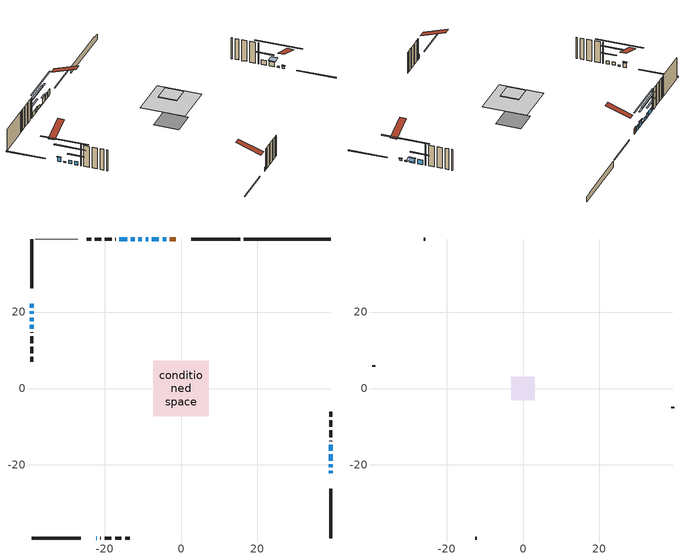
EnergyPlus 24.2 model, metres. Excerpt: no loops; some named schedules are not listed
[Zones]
conditioned space
 floor adiabatic (AdiabaticFloorConstruction): -7.3,-7.3 -7.3,7.3 7.3,7.3 7.3,-7.3 z5.94
 floor foundation (Slab1 construction): -4.09,-4.09 -4.09,4.09 4.09,4.09 4.09,-4.09 z-1.07
 wall outside (RimJoist1 construction): 15.53,39.12 2.67,39.12 / -39.12,-39.12 -26.25,-39.12 / -39.12,39.12 -39.12,26.25 / 39.12,-39.12 39.12,-26.25 z1.06:1.36
 wall outside (AdiabaticWallConstruction 1): -1.37,39.12 -2.89,39.12 z1.06:3.09
 wall outside (AdiabaticWallConstruction): -22.21,-39.12 -22,-39.12 z1.06:2.28; 39.12,-22.21 39.12,-21.5 z1.06:1.72; -3.82,39.12 -4.84,39.12 / -39.12,22.21 -39.12,21.19 / 39.12,-18.88 39.12,-17.25 / -12.16,39.12 -13.17,39.12 / 39.12,-16.33 39.12,-14.7 / -14.1,39.12 -16.13,39.12 z1.06:2.58; -5.76,39.12 -7.59,39.12 z1.06:3.04; 39.12,-20.57 39.12,-19.8 / -8.52,39.12 -9.29,39.12 / -39.12,20.27 -39.12,19.5 z1.06:1.47; -10.21,39.12 -11.23,39.12 / -39.12,18.57 -39.12,17.56 / -39.12,16.63 -39.12,15.61 z1.06:2.18
 wall outside (Wall1 construction): -17.06,39.12 -17.2,39.12 / -21.08,-39.12 -20.94,-39.12 / -39.12,14.69 -39.12,14.55 / 39.12,-13.77 39.12,-13.64 z1.06:8.38
 wall outside (Wall2 construction): -18.13,39.12 -19.95,39.12 / -20.01,-39.12 -18.19,-39.12 / -39.12,13.62 -39.12,11.8 / 39.12,-12.71 39.12,-10.88 z1.06:8.38
 wall outside (Wall3 construction): -20.88,39.12 -22.57,39.12 / -17.26,-39.12 -15.57,-39.12 / -39.12,10.87 -39.12,9.18 / 39.12,-9.96 39.12,-8.27 z1.06:8.38
 wall outside (Wall4 construction): -23.49,39.12 -24.68,39.12 / -14.64,-39.12 -13.45,-39.12 / -39.12,8.25 -39.12,7.06 / 39.12,-7.34 39.12,-6.15 z1.06:8.38
 wall foundation (FoundationWall1 construction): 16.46,39.12,-1.07 16.46,39.12,1.06 36.85,39.12,1.06 36.85,39.12,0.65 39.12,39.12,0.65 39.12,39.12,-1.07
 wall adiabatic (Wall6 construction): -26.96,39.12 -38.19,39.12 z1.06:8.38
 window (WindowConstruction 11): -22.21,-39.12 -22,-39.12 z1.06:2.28
 window (WindowConstruction 7): 39.12,-22.21 39.12,-21.5 z1.06:1.72
 window (WindowConstruction 8): -3.82,39.12 -4.84,39.12 z1.06:2.58
 window (WindowConstruction 9): -5.76,39.12 -7.59,39.12 z1.06:3.04
 window (WindowConstruction 10): -39.12,22.21 -39.12,21.19 z1.06:2.58
 window (WindowConstruction 12): 39.12,-20.57 39.12,-19.81 z1.06:1.47
 window (WindowConstruction 13): -8.52,39.12 -9.29,39.12 z1.06:1.47
 window (WindowConstruction 14): -39.12,20.27 -39.12,19.5 z1.06:1.47
 window (WindowConstruction): 39.12,-18.88 39.12,-17.25 z1.06:2.58
 window (WindowConstruction 1): -10.21,39.12 -11.23,39.12 z1.06:2.18
 window (WindowConstruction 2): -12.16,39.12 -13.17,39.12 z1.06:2.58
 window (WindowConstruction 3): -39.12,18.57 -39.12,17.56 z1.06:2.18
 window (WindowConstruction 4): 39.12,-16.32 39.12,-14.7 z1.06:2.58
 window (WindowConstruction 5): -14.1,39.12 -16.13,39.12 z1.06:2.58
 window (WindowConstruction 6): -39.12,16.63 -39.12,15.61 z1.06:2.18
 door (Door): -1.38,39.12 -2.89,39.12 z1.06:3.09
 ceiling adiabatic (AdiabaticFloorConstruction): 7.3,-7.3 7.3,7.3 -7.3,7.3 -7.3,-7.3 z5.94
attic - vented
 floor to conditioned space (Floor1 construction Reversed): -2.98,-2.98 -2.98,2.98 2.98,2.98 2.98,-2.98 z8.38
 floor to conditioned space (Floor2 construction Reversed): -3.06,-3.06 -3.06,3.06 3.06,3.06 3.06,-3.06 z8.38
 wall outside (Wall5 construction): -25.61,39.12 -26.03,39.12 / -12.52,-39.12 -12.11,-39.12 / -39.12,6.13 -39.12,5.72 / 39.12,-5.22 39.12,-4.8 z1.06:8.38
 roof outside (Roof1 construction): -0.45,39.12,8.38 -0.45,30.82,11.14 1.74,30.82,11.14 1.74,39.12,8.38; -23.14,-39.12,8.38 -23.14,-30.82,11.14 -25.32,-30.82,11.14 -25.32,-39.12,8.38; -39.12,23.14,8.38 -30.82,23.14,11.14 -30.82,25.32,11.14 -39.12,25.32,8.38; 39.12,-23.14,8.38 30.82,-23.14,11.14 30.82,-25.32,11.14 39.12,-25.32,8.38
shading: 39.12,-21.3 39.12,-22.41 39.53,-22.41 39.53,-21.3 z1.92; -5.04,39.12 -3.62,39.12 -3.62,39.53 -5.04,39.53 z2.79; -7.79,39.12 -5.56,39.12 -5.56,39.53 -7.79,39.53 z3.24; -39.12,20.99 -39.12,22.41 -39.53,22.41 -39.53,20.99 z2.79; 39.12,-12.29 39.12,-28.09 39.53,-28.09 39.53,-12.29 z8.98; -16.81,39.12 -1,39.12 -1,39.53 -16.81,39.53 z8.98; -39.12,11.98 -39.12,27.79 -39.53,27.79 -39.53,11.98 z8.98; 39.12,-16.95 39.12,-19.18 41.56,-19.18 41.56,-16.95 z2.88; -16,39.12 -5.44,39.12 -5.44,39.53 -16,39.53 z6.95; -17.94,39.12 -7.39,39.12 -7.39,39.53 -17.94,39.53 z7.35; -39.12,12.79 -39.12,23.34 -39.53,23.34 -39.53,12.79 z6.95; 39.12,-12.37 39.12,-18.65 39.53,-18.65 39.53,-12.37 z4.91; -18.46,39.12 -11.77,39.12 -11.77,39.53 -18.46,39.53 z4.91; -39.12,13.29 -39.12,18.96 -39.53,18.96 -39.53,13.29 z4.51
[Building]
Building 1: Terrain=Suburbs
[Site:Location]
Windsor AP_ON: Latitude {deg}=42.28; Longitude {deg}=-82.96; Time Zone {hr}=-5; Elevation {m}=190; Keep Site Location Information=Yes
[Site:GroundTemperature:Shallow]
6.34957, 4.46684, 4.31606, 5.20952, 8.79623, 12.3662, 15.4612, 17.4219, 17.5884, 15.9938, 12.9777, 9.51722
[Site:WaterMainsTemperature]
Calculation Method=Schedule; Temperature Schedule=mains temperature schedule
[Material] Roughness=Rough; Thermal Absorptance=0.9
Name | Thickness {m} | Conductivity {W/m-K} | Density {kg/m3} | Specific Heat {J/kg-K} | Solar Absorptance | Visible Absorptance
asphalt or fiberglass shingles | 0.00635 | 0.162714 | 1121.4 | 1465.45 | 0.84 | 0.84
ceiling loosefill ins | 0.0846667 | 0.0480833 | 16.02 | 1046.75 | 0.7 | 0.7
ceiling stud and cavity | 0.1397 | 0.0761394 | 65.682 | 1177.47 | 0.7 | 0.7
ceiling stud and cavity 1 | 0.1397 | 0.0805454 | 65.682 | 1177.47 | 0.7 | 0.7
concrete 4.0 in. | 0.1016 | 1.803125 | 2242.8 | 837.4 | 0.7 | 0.7
concrete 8.0 in. | 0.2032 | 1.803125 | 2242.8 | 837.4 | 0.7 | 0.7
door material | 0.04445 | 0.053851 | 512.64 | 1214.23 | 0.7 | 0.7
floor covering | 0.0127 | 0.0433444 | 54.468 | 1339.84 | 0.6 | 0.6
floor rigid ins; wall rigid ins | 0.512978 | 0.029427 | 32.04 | 1214.23 | 0.7 | 0.7
floor stud and cavity | 0.1397 | 1.75129 | 37.0049 | 1207.88 | 0.7 | 0.7
furniture material conditioned space 1 | 0.1524 | 0.115458 | 640.8 | 1214.23 | 0.6 | 0.6
gypsum board | 0.0127 | 0.160291 | 801 | 837.4 | 0.6 | 0.6
osb sheathing 0.5 in. | 0.0127 | 0.115458 | 512.64 | 1214.23 | 0.7 | 0.7
osb sheathing 0.5 in. 1 | 0.0127 | 0.115458 | 512.64 | 1214.23 | 0.74 | 0.74
osb sheathing 0.75 in. | 0.01905 | 0.115458 | 512.64 | 1214.23 | 0.7 | 0.7
rim joist stud and cavity | 0.0508 | 0.648972 | 50.32683 | 1063.81 | 0.6 | 0.6
wall stud and cavity | 0.1397 | 0.415402 | 139.0536 | 1170.24 | 0.7 | 0.7
wall stud and cavity 1 | 0.1397 | 0.44826 | 139.0536 | 1170.24 | 0.7 | 0.7
wall stud and cavity 2 | 0.1397 | 0.445742 | 139.0536 | 1170.24 | 0.7 | 0.7
wall stud and cavity 3 | 0.1397 | 0.443252 | 139.0536 | 1170.24 | 0.7 | 0.7
wall stud and cavity 4 | 0.0889 | 6.9971 | 50.32683 | 1063.81 | 0.6 | 0.6
wall stud and cavity 5 | 0.1397 | 0.29435 | 139.0536 | 1170.24 | 0.7 | 0.7
wall stud and cavity 6 | 0.0889 | 0.380278 | 52.3479 | 1209.89 | 0.7 | 0.7
wall stud and cavity 7 | 0.0889 | 0.391764 | 83.0341 | 1211.67 | 0.7 | 0.7
wood siding | 0.0254 | 0.102417 | 544.68 | 1172.36 | 0.74 | 0.74
wood siding 1 | 0.00254 | 0.102417 | 544.68 | 1172.36 | 0.74 | 0.74
wood siding 2; wood siding 3; wood siding 4 | 0.0254 | 0.102417 | 544.68 | 1172.36 | 0.7 | 0.7
[WindowMaterial:SimpleGlazingSystem]
Name | U-Factor {W/m2-K} | Solar Heat Gain Coefficient
WindowMaterial | 2.898619 | 0.69
WindowMaterial 1 | 2.93382 | 0.65
WindowMaterial 2 | 2.921331 | 0.67
WindowMaterial 3 | 2.98606 | 0.6
WindowMaterial 4 | 2.88386 | 0.7
WindowMaterial 5 | 3.026374 | 0.54
WindowMaterial 6 | 2.73736 | 0.55
[Construction]
AdiabaticFloorConstruction: floor stud and cavity, floor rigid ins, osb sheathing 0.75 in., floor covering
AdiabaticWallConstruction: wood siding 3, wall rigid ins, wall stud and cavity 6, gypsum board
AdiabaticWallConstruction 1: wood siding 4, wall rigid ins, wall stud and cavity 6, gypsum board
Door: door material
Floor1 construction Reversed: gypsum board, ceiling stud and cavity, ceiling loosefill ins
Floor2 construction Reversed: gypsum board, ceiling stud and cavity 1
FoundationWall1 construction: concrete 8.0 in.
furniture construction conditioned space 1: furniture material conditioned space 1
PartitionWallConstruction: gypsum board, wall stud and cavity 7, gypsum board
RimJoist1 construction: wood siding 2, rim joist stud and cavity
Roof1 construction: asphalt or fiberglass shingles
Slab1 construction: concrete 4.0 in.
Wall1 construction: wood siding, osb sheathing 0.5 in., wall stud and cavity, gypsum board
Wall2 construction: wood siding, osb sheathing 0.5 in., wall stud and cavity 1, gypsum board
Wall3 construction: wood siding, osb sheathing 0.5 in., wall stud and cavity 2, gypsum board
Wall4 construction: wood siding, osb sheathing 0.5 in., wall stud and cavity 3, gypsum board
Wall5 construction: wood siding 1, wall stud and cavity 4
Wall6 construction: osb sheathing 0.5 in. 1, wall stud and cavity 5, gypsum board
WindowConstruction; WindowConstruction 4: WindowMaterial
WindowConstruction 1; WindowConstruction 3; WindowConstruction 6: WindowMaterial 1
WindowConstruction 10; WindowConstruction 2; WindowConstruction 5; WindowConstruction 8: WindowMaterial 2
WindowConstruction 11: WindowMaterial 5
WindowConstruction 12; WindowConstruction 13; WindowConstruction 14: WindowMaterial 6
WindowConstruction 7: WindowMaterial 3
WindowConstruction 9: WindowMaterial 4
[Zone] Multiplier=1; Part of Total Floor Area=Yes
Name | Volume {m3}
attic - vented | 32.9063
conditioned space | 724.3
[Space]
Name | Zone | Volume {m3}
attic - vented 1 | attic - vented | 32.9063
conditioned space 1 | conditioned space | 724.3
[ZoneInfiltration:EffectiveLeakageArea]
infil attic - vented 1: Zone or Space=attic - vented 1; Schedule=Always On Discrete; Effective Air Leakage Area {cm2}=3246.67; Stack Coefficient=0.000700974; Wind Coefficient=1.78884e-05
[ZoneMixing]
whole house fan mix: Zone or Space=attic - vented; Schedule=Always On Continuous; Design Flow Rate Calculation Method=Flow/Zone; Design Flow Rate {m3/s}=0; Source Zone or Space=conditioned space
[SurfaceProperty:ExposedFoundationPerimeter]
Slab1: Exposed Perimeter Calculation Method=TotalExposedPerimeter; Total Exposed Perimeter {m}=22.656
[InternalMass] Zone or ZoneList=conditioned space; Space or SpaceList=conditioned space 1
Name | Construction | Surface Area {m2}
furniture mass conditioned space 1 | furniture construction conditioned space 1 | 112.06
partition wall mass | PartitionWallConstruction | 280.15
[Lights]
interior lighting: Zone or ZoneList or Space or SpaceList=conditioned space 1; Schedule=interior lighting schedule; Design Level Calculation Method=LightingLevel; Lighting Level {W}=343.2; Return Air Fraction=0; Fraction Radiant=0.6; Fraction Visible=0.2; Fraction Replaceable=1
[People]
occupants: Zone or ZoneList or Space or SpaceList=conditioned space 1; Number of People Schedule=occupants schedule; Number of People Calculation Method=People; Number of People=3; Fraction Radiant=0.314171; Sensible Heat Fraction=0.56303; Activity Level Schedule=occupants activity schedule; Carbon Dioxide Generation Rate {m3/s-W}=0; Enable ASHRAE 55 Comfort Warnings=No; Mean Radiant Temperature Calculation Type=EnclosureAveraged
[ElectricEquipment] Zone or ZoneList or Space or SpaceList=conditioned space 1; Design Level Calculation Method=EquipmentLevel
Name | Schedule | Design Level {W} | Fraction Latent | Fraction Radiant | Fraction Lost
clothes dryer | clothes dryer schedule | 140.772 | 0.015 | 0.081 | 0.85
clothes washer | clothes washer schedule | 32.1985 | 0.03 | 0.162 | 0.7
cooking range | cooking range schedule | 208.969 | 0.08 | 0.432 | 0.2
dishwasher | dishwasher schedule | 66.8632 | 0.3 | 0.18 | 0.4
fridge | fridge schedule | 72.9452 | 0 | 0.6 | 0
mech vent bath fan 0 | mech vent bath fan 0 schedule | 43 | 0 | 0 | 1
mech vent house fan | mech vent house fan schedule | 0 | 0 | 0 | 1
mech vent house fan cfis | mech vent house fan cfis schedule | 0 | 0 | 0 | 0
misc plug loads | misc plug loads schedule | 494.7 | 0.045 | 0.513 | 0.1
whole house fan | Always On Discrete | 0 | 0 | 0 | 1
[OtherEquipment] Zone or ZoneList or Space or SpaceList=conditioned space 1; Design Level Calculation Method=EquipmentLevel
Name | Fuel Type | Schedule | Design Level {W} | Fraction Latent | Fraction Radiant | Fraction Lost
clothes dryer 1 | Electricity | clothes dryer schedule | 0 | 0.015 | 0.081 | 0.85
cooking range 1 | Electricity | cooking range schedule | 0 | 0.08 | 0.432 | 0.2
general water use latent | None | general water use schedule | 59.3978 | 1 | 0 | 0
general water use sensible | None | general water use schedule | -58.539 | 0 | 0.6 | 0
mech vent house fan latent load | None | Always On Discrete | 0 | 1 | 0 | 0
mech vent house fan sensible load | None | Always On Discrete | 0 | 0 | 0 | 0
water heater energy adjustment1 | NaturalGas | Always On Discrete | 0.01 | 0 | 0 | 1
[ZoneInfiltration:DesignFlowRate] Zone or ZoneList or Space or SpaceList=conditioned space 1; Schedule=Always On Discrete; Design Flow Rate Calculation Method=Flow/Zone; Design Flow Rate {m3/s}=0
infil flow; natural vent flow; whole house fan flow
[Foundation:Kiva]
Foundation Kiva 1: Initial Indoor Air Temperature {C}=18; Wall Height Above Grade {m}=1.06; Wall Depth Below Slab {m}=0.2032
[Foundation:Kiva:Settings]
Soil Conductivity {W/m-K}=0.849921; Soil Density {kg/m3}=1842.3; Soil Specific Heat {J/kg-K}=418.7; Ground Solar Absorptivity=0.9; Ground Thermal Absorptivity=0.9; Ground Surface Roughness {m}=0.03; Far-Field Width {m}=40; Deep-Ground Boundary Condition=ZeroFlux; Deep-Ground Depth {m}=40; Minimum Cell Dimension {m}=0.2; Maximum Cell Growth Coefficient=3; Simulation Timestep=Timestep
[Exterior:Lights]
exterior lighting: Schedule=exterior lighting schedule; Design Level {W}=75.6
[Schedule:Constant]
Name | Hourly Value
Always On Continuous; mech vent house fan schedule; mech vent house fan cfis schedule; Always On Discrete | 1
occupants activity schedule | 117.228
fridge schedule | 0
[Schedule:Week:Daily]
interior lighting schedule Week Rule - Jan1-Jan27: interior lighting schedule day, interior lighting schedule day, interior lighting schedule day, interior lighting schedule day, interior lighting schedule day, interior lighting schedule day, interior lighting schedule day, interior lighting schedule default day, interior lighting schedule default day, interior lighting schedule default day, interior lighting schedule default day, interior lighting schedule default day
interior lighting schedule Week Rule - Jan28-Feb3: interior lighting schedule day, interior lighting schedule day, interior lighting schedule day, interior lighting schedule day, interior lighting schedule day 1, interior lighting schedule day 1, interior lighting schedule day 1, interior lighting schedule default day, interior lighting schedule default day, interior lighting schedule default day, interior lighting schedule default day, interior lighting schedule default day
interior lighting schedule Week Rule - Feb4-Feb24: interior lighting schedule day 1, interior lighting schedule day 1, interior lighting schedule day 1, interior lighting schedule day 1, interior lighting schedule day 1, interior lighting schedule day 1, interior lighting schedule day 1, interior lighting schedule default day, interior lighting schedule default day, interior lighting schedule default day, interior lighting schedule default day, interior lighting schedule default day
interior lighting schedule Week Rule - Feb25-Mar3: interior lighting schedule day 1, interior lighting schedule day 1, interior lighting schedule day 1, interior lighting schedule day 1, interior lighting schedule day 2, interior lighting schedule day 2, interior lighting schedule day 2, interior lighting schedule default day, interior lighting schedule default day, interior lighting schedule default day, interior lighting schedule default day, interior lighting schedule default day
interior lighting schedule Week Rule - Mar4-Mar31: interior lighting schedule day 2, interior lighting schedule day 2, interior lighting schedule day 2, interior lighting schedule day 2, interior lighting schedule day 2, interior lighting schedule day 2, interior lighting schedule day 2, interior lighting schedule default day, interior lighting schedule default day, interior lighting schedule default day, interior lighting schedule default day, interior lighting schedule default day
interior lighting schedule Week Rule - Apr1-Apr28: interior lighting schedule day 3, interior lighting schedule day 3, interior lighting schedule day 3, interior lighting schedule day 3, interior lighting schedule day 3, interior lighting schedule day 3, interior lighting schedule day 3, interior lighting schedule default day, interior lighting schedule default day, interior lighting schedule default day, interior lighting schedule default day, interior lighting schedule default day
interior lighting schedule Week Rule - Apr29-May5: interior lighting schedule day 3, interior lighting schedule day 3, interior lighting schedule day 4, interior lighting schedule day 4, interior lighting schedule day 4, interior lighting schedule day 4, interior lighting schedule day 4, interior lighting schedule default day, interior lighting schedule default day, interior lighting schedule default day, interior lighting schedule default day, interior lighting schedule default day
interior lighting schedule Week Rule - May6-May26: interior lighting schedule day 4, interior lighting schedule day 4, interior lighting schedule day 4, interior lighting schedule day 4, interior lighting schedule day 4, interior lighting schedule day 4, interior lighting schedule day 4, interior lighting schedule default day, interior lighting schedule default day, interior lighting schedule default day, interior lighting schedule default day, interior lighting schedule default day
interior lighting schedule Week Rule - May27-Jun2: interior lighting schedule day 4, interior lighting schedule day 4, interior lighting schedule day 4, interior lighting schedule day 4, interior lighting schedule day 4, interior lighting schedule day 5, interior lighting schedule day 5, interior lighting schedule default day, interior lighting schedule default day, interior lighting schedule default day, interior lighting schedule default day, interior lighting schedule default day
interior lighting schedule Week Rule - Jun3-Jun30: interior lighting schedule day 5, interior lighting schedule day 5, interior lighting schedule day 5, interior lighting schedule day 5, interior lighting schedule day 5, interior lighting schedule day 5, interior lighting schedule day 5, interior lighting schedule default day, interior lighting schedule default day, interior lighting schedule default day, interior lighting schedule default day, interior lighting schedule default day
interior lighting schedule Week Rule - Jul1-Jul28: interior lighting schedule day 6, interior lighting schedule day 6, interior lighting schedule day 6, interior lighting schedule day 6, interior lighting schedule day 6, interior lighting schedule day 6, interior lighting schedule day 6, interior lighting schedule default day, interior lighting schedule default day, interior lighting schedule default day, interior lighting schedule default day, interior lighting schedule default day
interior lighting schedule Week Rule - Jul29-Aug4: interior lighting schedule day 6, interior lighting schedule day 6, interior lighting schedule day 6, interior lighting schedule day 7, interior lighting schedule day 7, interior lighting schedule day 7, interior lighting schedule day 7, interior lighting schedule default day, interior lighting schedule default day, interior lighting schedule default day, interior lighting schedule default day, interior lighting schedule default day
interior lighting schedule Week Rule - Aug5-Aug25: interior lighting schedule day 7, interior lighting schedule day 7, interior lighting schedule day 7, interior lighting schedule day 7, interior lighting schedule day 7, interior lighting schedule day 7, interior lighting schedule day 7, interior lighting schedule default day, interior lighting schedule default day, interior lighting schedule default day, interior lighting schedule default day, interior lighting schedule default day
interior lighting schedule Week Rule - Aug26-Sep1: interior lighting schedule day 7, interior lighting schedule day 7, interior lighting schedule day 7, interior lighting schedule day 7, interior lighting schedule day 7, interior lighting schedule day 7, interior lighting schedule day 8, interior lighting schedule default day, interior lighting schedule default day, interior lighting schedule default day, interior lighting schedule default day, interior lighting schedule default day
interior lighting schedule Week Rule - Sep2-Sep29: interior lighting schedule day 8, interior lighting schedule day 8, interior lighting schedule day 8, interior lighting schedule day 8, interior lighting schedule day 8, interior lighting schedule day 8, interior lighting schedule day 8, interior lighting schedule default day, interior lighting schedule default day, interior lighting schedule default day, interior lighting schedule default day, interior lighting schedule default day
interior lighting schedule Week Rule - Sep30-Oct6: interior lighting schedule day 8, interior lighting schedule day 9, interior lighting schedule day 9, interior lighting schedule day 9, interior lighting schedule day 9, interior lighting schedule day 9, interior lighting schedule day 9, interior lighting schedule default day, interior lighting schedule default day, interior lighting schedule default day, interior lighting schedule default day, interior lighting schedule default day
interior lighting schedule Week Rule - Oct7-Oct27: interior lighting schedule day 9, interior lighting schedule day 9, interior lighting schedule day 9, interior lighting schedule day 9, interior lighting schedule day 9, interior lighting schedule day 9, interior lighting schedule day 9, interior lighting schedule default day, interior lighting schedule default day, interior lighting schedule default day, interior lighting schedule default day, interior lighting schedule default day
interior lighting schedule Week Rule - Oct28-Nov3: interior lighting schedule day 9, interior lighting schedule day 9, interior lighting schedule day 9, interior lighting schedule day 9, interior lighting schedule day 10, interior lighting schedule day 10, interior lighting schedule day 10, interior lighting schedule default day, interior lighting schedule default day, interior lighting schedule default day, interior lighting schedule default day, interior lighting schedule default day
interior lighting schedule Week Rule - Nov4-Nov24: interior lighting schedule day 10, interior lighting schedule day 10, interior lighting schedule day 10, interior lighting schedule day 10, interior lighting schedule day 10, interior lighting schedule day 10, interior lighting schedule day 10, interior lighting schedule default day, interior lighting schedule default day, interior lighting schedule default day, interior lighting schedule default day, interior lighting schedule default day
interior lighting schedule Week Rule - Nov25-Dec1: interior lighting schedule day 10, interior lighting schedule day 10, interior lighting schedule day 10, interior lighting schedule day 10, interior lighting schedule day 10, interior lighting schedule day 10, interior lighting schedule day 11, interior lighting schedule default day, interior lighting schedule default day, interior lighting schedule default day, interior lighting schedule default day, interior lighting schedule default day
interior lighting schedule Week Rule - Dec2-Dec31: interior lighting schedule day 11, interior lighting schedule day 11, interior lighting schedule day 11, interior lighting schedule day 11, interior lighting schedule day 11, interior lighting schedule day 11, interior lighting schedule day 11, interior lighting schedule default day, interior lighting schedule default day, interior lighting schedule default day, interior lighting schedule default day, interior lighting schedule default day
occupants schedule Week Rule - Jan1-Dec31: occupants schedule day, occupants schedule day, occupants schedule day, occupants schedule day, occupants schedule day, occupants schedule day, occupants schedule day, occupants schedule default day, occupants schedule default day, occupants schedule default day, occupants schedule default day, occupants schedule default day
clothes dryer schedule Week Rule - Jan1-Dec31: clothes dryer schedule day, clothes dryer schedule day, clothes dryer schedule day, clothes dryer schedule day, clothes dryer schedule day, clothes dryer schedule day, clothes dryer schedule day, clothes dryer schedule default day, clothes dryer schedule default day, clothes dryer schedule default day, clothes dryer schedule default day, clothes dryer schedule default day
clothes washer schedule Week Rule - Jan1-Dec31: clothes washer schedule day, clothes washer schedule day, clothes washer schedule day, clothes washer schedule day, clothes washer schedule day, clothes washer schedule day, clothes washer schedule day, clothes washer schedule default day, clothes washer schedule default day, clothes washer schedule default day, clothes washer schedule default day, clothes washer schedule default day
cooking range schedule Week Rule - Jan1-Dec31: cooking range schedule day, cooking range schedule day, cooking range schedule day, cooking range schedule day, cooking range schedule day, cooking range schedule day, cooking range schedule day, cooking range schedule default day, cooking range schedule default day, cooking range schedule default day, cooking range schedule default day, cooking range schedule default day
dishwasher schedule Week Rule - Jan1-Dec31: dishwasher schedule day, dishwasher schedule day, dishwasher schedule day, dishwasher schedule day, dishwasher schedule day, dishwasher schedule day, dishwasher schedule day, dishwasher schedule default day, dishwasher schedule default day, dishwasher schedule default day, dishwasher schedule default day, dishwasher schedule default day
mech vent bath fan 0 schedule Week Rule - Jan1-Dec31: mech vent bath fan 0 schedule day, mech vent bath fan 0 schedule day, mech vent bath fan 0 schedule day, mech vent bath fan 0 schedule day, mech vent bath fan 0 schedule day, mech vent bath fan 0 schedule day, mech vent bath fan 0 schedule day, mech vent bath fan 0 schedule default day, mech vent bath fan 0 schedule default day, mech vent bath fan 0 schedule default day, mech vent bath fan 0 schedule default day, mech vent bath fan 0 schedule default day
misc plug loads schedule Week Rule - Jan1-Dec31: misc plug loads schedule day, misc plug loads schedule day, misc plug loads schedule day, misc plug loads schedule day, misc plug loads schedule day, misc plug loads schedule day, misc plug loads schedule day, misc plug loads schedule default day, misc plug loads schedule default day, misc plug loads schedule default day, misc plug loads schedule default day, misc plug loads schedule default day
general water use schedule Week Rule - Jan1-Dec31: general water use schedule day, general water use schedule day, general water use schedule day, general water use schedule day, general water use schedule day, general water use schedule day, general water use schedule day, general water use schedule default day, general water use schedule default day, general water use schedule default day, general water use schedule default day, general water use schedule default day
exterior lighting schedule Week Rule - Jan1-Jan27: exterior lighting schedule day, exterior lighting schedule day, exterior lighting schedule day, exterior lighting schedule day, exterior lighting schedule day, exterior lighting schedule day, exterior lighting schedule day, exterior lighting schedule default day, exterior lighting schedule default day, exterior lighting schedule default day, exterior lighting schedule default day, exterior lighting schedule default day
exterior lighting schedule Week Rule - Jan28-Feb3: exterior lighting schedule day, exterior lighting schedule day, exterior lighting schedule day, exterior lighting schedule day, exterior lighting schedule day 1, exterior lighting schedule day 1, exterior lighting schedule day 1, exterior lighting schedule default day, exterior lighting schedule default day, exterior lighting schedule default day, exterior lighting schedule default day, exterior lighting schedule default day
exterior lighting schedule Week Rule - Feb4-Feb24: exterior lighting schedule day 1, exterior lighting schedule day 1, exterior lighting schedule day 1, exterior lighting schedule day 1, exterior lighting schedule day 1, exterior lighting schedule day 1, exterior lighting schedule day 1, exterior lighting schedule default day, exterior lighting schedule default day, exterior lighting schedule default day, exterior lighting schedule default day, exterior lighting schedule default day
exterior lighting schedule Week Rule - Feb25-Mar3: exterior lighting schedule day 1, exterior lighting schedule day 1, exterior lighting schedule day 1, exterior lighting schedule day 1, exterior lighting schedule day 2, exterior lighting schedule day 2, exterior lighting schedule day 2, exterior lighting schedule default day, exterior lighting schedule default day, exterior lighting schedule default day, exterior lighting schedule default day, exterior lighting schedule default day
exterior lighting schedule Week Rule - Mar4-Mar31: exterior lighting schedule day 2, exterior lighting schedule day 2, exterior lighting schedule day 2, exterior lighting schedule day 2, exterior lighting schedule day 2, exterior lighting schedule day 2, exterior lighting schedule day 2, exterior lighting schedule default day, exterior lighting schedule default day, exterior lighting schedule default day, exterior lighting schedule default day, exterior lighting schedule default day
exterior lighting schedule Week Rule - Apr1-Apr28: exterior lighting schedule day 3, exterior lighting schedule day 3, exterior lighting schedule day 3, exterior lighting schedule day 3, exterior lighting schedule day 3, exterior lighting schedule day 3, exterior lighting schedule day 3, exterior lighting schedule default day, exterior lighting schedule default day, exterior lighting schedule default day, exterior lighting schedule default day, exterior lighting schedule default day
exterior lighting schedule Week Rule - Apr29-May5: exterior lighting schedule day 3, exterior lighting schedule day 3, exterior lighting schedule day 4, exterior lighting schedule day 4, exterior lighting schedule day 4, exterior lighting schedule day 4, exterior lighting schedule day 4, exterior lighting schedule default day, exterior lighting schedule default day, exterior lighting schedule default day, exterior lighting schedule default day, exterior lighting schedule default day
exterior lighting schedule Week Rule - May6-May26: exterior lighting schedule day 4, exterior lighting schedule day 4, exterior lighting schedule day 4, exterior lighting schedule day 4, exterior lighting schedule day 4, exterior lighting schedule day 4, exterior lighting schedule day 4, exterior lighting schedule default day, exterior lighting schedule default day, exterior lighting schedule default day, exterior lighting schedule default day, exterior lighting schedule default day
exterior lighting schedule Week Rule - May27-Jun2: exterior lighting schedule day 4, exterior lighting schedule day 4, exterior lighting schedule day 4, exterior lighting schedule day 4, exterior lighting schedule day 4, exterior lighting schedule day 5, exterior lighting schedule day 5, exterior lighting schedule default day, exterior lighting schedule default day, exterior lighting schedule default day, exterior lighting schedule default day, exterior lighting schedule default day
exterior lighting schedule Week Rule - Jun3-Jun30: exterior lighting schedule day 5, exterior lighting schedule day 5, exterior lighting schedule day 5, exterior lighting schedule day 5, exterior lighting schedule day 5, exterior lighting schedule day 5, exterior lighting schedule day 5, exterior lighting schedule default day, exterior lighting schedule default day, exterior lighting schedule default day, exterior lighting schedule default day, exterior lighting schedule default day
exterior lighting schedule Week Rule - Jul1-Jul28: exterior lighting schedule day 6, exterior lighting schedule day 6, exterior lighting schedule day 6, exterior lighting schedule day 6, exterior lighting schedule day 6, exterior lighting schedule day 6, exterior lighting schedule day 6, exterior lighting schedule default day, exterior lighting schedule default day, exterior lighting schedule default day, exterior lighting schedule default day, exterior lighting schedule default day
exterior lighting schedule Week Rule - Jul29-Aug4: exterior lighting schedule day 6, exterior lighting schedule day 6, exterior lighting schedule day 6, exterior lighting schedule day 7, exterior lighting schedule day 7, exterior lighting schedule day 7, exterior lighting schedule day 7, exterior lighting schedule default day, exterior lighting schedule default day, exterior lighting schedule default day, exterior lighting schedule default day, exterior lighting schedule default day
exterior lighting schedule Week Rule - Aug5-Aug25: exterior lighting schedule day 7, exterior lighting schedule day 7, exterior lighting schedule day 7, exterior lighting schedule day 7, exterior lighting schedule day 7, exterior lighting schedule day 7, exterior lighting schedule day 7, exterior lighting schedule default day, exterior lighting schedule default day, exterior lighting schedule default day, exterior lighting schedule default day, exterior lighting schedule default day
exterior lighting schedule Week Rule - Aug26-Sep1: exterior lighting schedule day 7, exterior lighting schedule day 7, exterior lighting schedule day 7, exterior lighting schedule day 7, exterior lighting schedule day 7, exterior lighting schedule day 7, exterior lighting schedule day 8, exterior lighting schedule default day, exterior lighting schedule default day, exterior lighting schedule default day, exterior lighting schedule default day, exterior lighting schedule default day
exterior lighting schedule Week Rule - Sep2-Sep29: exterior lighting schedule day 8, exterior lighting schedule day 8, exterior lighting schedule day 8, exterior lighting schedule day 8, exterior lighting schedule day 8, exterior lighting schedule day 8, exterior lighting schedule day 8, exterior lighting schedule default day, exterior lighting schedule default day, exterior lighting schedule default day, exterior lighting schedule default day, exterior lighting schedule default day
exterior lighting schedule Week Rule - Sep30-Oct6: exterior lighting schedule day 8, exterior lighting schedule day 9, exterior lighting schedule day 9, exterior lighting schedule day 9, exterior lighting schedule day 9, exterior lighting schedule day 9, exterior lighting schedule day 9, exterior lighting schedule default day, exterior lighting schedule default day, exterior lighting schedule default day, exterior lighting schedule default day, exterior lighting schedule default day
exterior lighting schedule Week Rule - Oct7-Oct27: exterior lighting schedule day 9, exterior lighting schedule day 9, exterior lighting schedule day 9, exterior lighting schedule day 9, exterior lighting schedule day 9, exterior lighting schedule day 9, exterior lighting schedule day 9, exterior lighting schedule default day, exterior lighting schedule default day, exterior lighting schedule default day, exterior lighting schedule default day, exterior lighting schedule default day
[Schedule:Year]
interior lighting schedule: interior lighting schedule Week Rule - Jan1-Jan27, 1, 1, 1, 27, interior lighting schedule Week Rule - Jan28-Feb3, 1, 28, 2, 3, interior lighting schedule Week Rule - Feb4-Feb24, 2, 4, 2, 24, interior lighting schedule Week Rule - Feb25-Mar3, 2, 25, 3, 3, interior lighting schedule Week Rule - Mar4-Mar31, 3, 4, 3, 31, interior lighting schedule Week Rule - Apr1-Apr28, 4, 1, 4, 28, interior lighting schedule Week Rule - Apr29-May5, 4, 29, 5, 5, interior lighting schedule Week Rule - May6-May26, 5, 6, 5, 26, interior lighting schedule Week Rule - May27-Jun2, 5, 27, 6, 2, interior lighting schedule Week Rule - Jun3-Jun30, 6, 3, 6, 30, interior lighting schedule Week Rule - Jul1-Jul28, 7, 1, 7, 28, interior lighting schedule Week Rule - Jul29-Aug4, 7, 29, 8, 4, interior lighting schedule Week Rule - Aug5-Aug25, 8, 5, 8, 25, interior lighting schedule Week Rule - Aug26-Sep1, 8, 26, 9, 1, interior lighting schedule Week Rule - Sep2-Sep29, 9, 2, 9, 29, interior lighting schedule Week Rule - Sep30-Oct6, 9, 30, 10, 6, interior lighting schedule Week Rule - Oct7-Oct27, 10, 7, 10, 27, interior lighting schedule Week Rule - Oct28-Nov3, 10, 28, 11, 3, interior lighting schedule Week Rule - Nov4-Nov24, 11, 4, 11, 24, interior lighting schedule Week Rule - Nov25-Dec1, 11, 25, 12, 1, interior lighting schedule Week Rule - Dec2-Dec31, 12, 2, 12, 31
occupants schedule: occupants schedule Week Rule - Jan1-Dec31, 1, 1, 12, 31
clothes dryer schedule: clothes dryer schedule Week Rule - Jan1-Dec31, 1, 1, 12, 31
clothes washer schedule: clothes washer schedule Week Rule - Jan1-Dec31, 1, 1, 12, 31
cooking range schedule: cooking range schedule Week Rule - Jan1-Dec31, 1, 1, 12, 31
dishwasher schedule: dishwasher schedule Week Rule - Jan1-Dec31, 1, 1, 12, 31
mech vent bath fan 0 schedule: mech vent bath fan 0 schedule Week Rule - Jan1-Dec31, 1, 1, 12, 31
misc plug loads schedule: misc plug loads schedule Week Rule - Jan1-Dec31, 1, 1, 12, 31
general water use schedule: general water use schedule Week Rule - Jan1-Dec31, 1, 1, 12, 31
exterior lighting schedule: exterior lighting schedule Week Rule - Jan1-Jan27, 1, 1, 1, 27, exterior lighting schedule Week Rule - Jan28-Feb3, 1, 28, 2, 3, exterior lighting schedule Week Rule - Feb4-Feb24, 2, 4, 2, 24, exterior lighting schedule Week Rule - Feb25-Mar3, 2, 25, 3, 3, exterior lighting schedule Week Rule - Mar4-Mar31, 3, 4, 3, 31, exterior lighting schedule Week Rule - Apr1-Apr28, 4, 1, 4, 28, exterior lighting schedule Week Rule - Apr29-May5, 4, 29, 5, 5, exterior lighting schedule Week Rule - May6-May26, 5, 6, 5, 26, exterior lighting schedule Week Rule - May27-Jun2, 5, 27, 6, 2, exterior lighting schedule Week Rule - Jun3-Jun30, 6, 3, 6, 30, exterior lighting schedule Week Rule - Jul1-Jul28, 7, 1, 7, 28, exterior lighting schedule Week Rule - Jul29-Aug4, 7, 29, 8, 4, exterior lighting schedule Week Rule - Aug5-Aug25, 8, 5, 8, 25, exterior lighting schedule Week Rule - Aug26-Sep1, 8, 26, 9, 1, exterior lighting schedule Week Rule - Sep2-Sep29, 9, 2, 9, 29, exterior lighting schedule Week Rule - Sep30-Oct6, 9, 30, 10, 6, exterior lighting schedule Week Rule - Oct7-Oct27, 10, 7, 10, 27, exterior lighting schedule Week Rule - Oct28-Nov3, 10, 28, 11, 3, exterior lighting schedule Week Rule - Nov4-Nov24, 11, 4, 11, 24, exterior lighting schedule Week Rule - Nov25-Dec1, 11, 25, 12, 1, exterior lighting schedule Week Rule - Dec2-Dec31, 12, 2, 12, 31
[Schedule:Compact]
mains temperature schedule: Through: 01/01, For: AllDays, Until: 24:00, 9.71556, Through: 01/02, For: AllDays, Until: 24:00, 9.65056, Through: 01/03, For: AllDays, Until: 24:00, 9.58667, Through: 01/04, For: AllDays, Until: 24:00, 9.52389, Through: 01/05, For: AllDays, Until: 24:00, 9.46278, Through: 01/06, For: AllDays, Until: 24:00, 9.40278, Through: 01/07, For: AllDays, Until: 24:00, 9.34444, Through: 01/08, For: AllDays, Until: 24:00, 9.28778, Through: 01/09, For: AllDays, Until: 24:00, 9.23222, Through: 01/10, For: AllDays, Until: 24:00, 9.17778, Through: 01/11, For: AllDays, Until: 24:00, 9.125, Through: 01/12, For: AllDays, Until: 24:00, 9.07389, Through: 01/13, For: AllDays, Until: 24:00, 9.02444, Through: 01/14, For: AllDays, Until: 24:00, 8.97611, Through: 01/15, For: AllDays, Until: 24:00, 8.92944, Through: 01/16, For: AllDays, Until: 24:00, 8.88444, Through: 01/17, For: AllDays, Until: 24:00, 8.84056, Through: 01/18, For: AllDays, Until: 24:00, 8.79889, Through: 01/19, For: AllDays, Until: 24:00, 8.75833, Through: 01/20, For: AllDays, Until: 24:00, 8.71944, Through: 01/21, For: AllDays, Until: 24:00, 8.68222, Through: 01/22, For: AllDays, Until: 24:00, 8.64667, Through: 01/23, For: AllDays, Until: 24:00, 8.61222, Through: 01/24, For: AllDays, Until: 24:00, 8.58, Through: 01/25, For: AllDays, Until: 24:00, 8.54944, Through: 01/26, For: AllDays, Until: 24:00, 8.52, Through: 01/27, For: AllDays, Until: 24:00, 8.49278, Through: 01/28, For: AllDays, Until: 24:00, 8.46722, Through: 01/29, For: AllDays, Until: 24:00, 8.44278, Through: 01/30, For: AllDays, Until: 24:00, 8.42056, Through: 01/31, For: AllDays, Until: 24:00, 8.39944, Through: 02/01, For: AllDays, Until: 24:00, 8.38056, Through: 02/02, For: AllDays, Until: 24:00, 8.36333, Through: 02/03, For: AllDays, Until: 24:00, 8.34778, Through: 02/04, For: AllDays, Until: 24:00, 8.33389, Through: 02/05, For: AllDays, Until: 24:00, 8.32167, Through: 02/06, For: AllDays, Until: 24:00, 8.31111, Through: 02/07, For: AllDays, Until: 24:00, 8.30222, Through: 02/08, For: AllDays, Until: 24:00, 8.295, Through: 02/09, For: AllDays, Until: 24:00, 8.29, Through: 02/10, For: AllDays, Until: 24:00, 8.28611, Through: 02/11, For: AllDays, Until: 24:00, 8.28444, Through: 02/12, For: AllDays, Until: 24:00, 8.28444, Through: 02/13, For: AllDays, Until: 24:00, 8.28611, Through: 02/14, For: AllDays, Until: 24:00, 8.28889, Through: 02/15, For: AllDays, Until: 24:00, 8.29444, Through: 02/16, For: AllDays, Until: 24:00, 8.30111, Through: 02/17, For: AllDays, Until: 24:00, 8.30944, Through: 02/18, For: AllDays, Until: 24:00, 8.31944, Through: 02/19, For: AllDays, Until: 24:00, 8.33167, Through: 02/20, For: AllDays, Until: 24:00, 8.345, Through: 02/21, For: AllDays, Until: 24:00, 8.36056, Through: 02/22, For: AllDays, Until: 24:00, 8.37778, Through: 02/23, For: AllDays, Until: 24:00, 8.39611, Through: 02/24, For: AllDays, Until: 24:00, 8.41667, Through: 02/25, For: AllDays, Until: 24:00, 8.43889, Through: 02/26, For: AllDays, Until: 24:00, 8.46278, Through: 02/27, For: AllDays, Until: 24:00, 8.48833, Through: 02/28, For: AllDays, Until: 24:00, 8.51556, Through: 03/01, For: AllDays, Until: 24:00, 8.54444, Through: 03/02, For: AllDays, Until: 24:00, 8.575, Through: 03/03, For: AllDays, Until: 24:00, 8.60667, Through: 03/04, For: AllDays, Until: 24:00, 8.64056, Through: 03/05, For: AllDays, Until: 24:00, 8.67611, Through: 03/06, For: AllDays, Until: 24:00, 8.71278, Through: 03/07, For: AllDays, Until: 24:00, 8.75167, Through: 03/08, For: AllDays, Until: 24:00, 8.79167, Through: 03/09, For: AllDays, Until: 24:00, 8.83333, Through: 03/10, For: AllDays, Until: 24:00, 8.87667, Through: 03/11, For: AllDays, Until: 24:00, 8.92167, Through: 03/12, For: AllDays, Until: 24:00, 8.96833, Through: 03/13, For: AllDays, Until: 24:00, 9.01611, Through: 03/14, For: AllDays, Until: 24:00, 9.06556, Through: 03/15, For: AllDays, Until: 24:00, 9.11667, Through: 03/16, For: AllDays, Until: 24:00, 9.16889, Through: 03/17, For: AllDays, Until: 24:00, 9.22278, Through: 03/18, For: AllDays, Until: 24:00, 9.27833, Through: 03/19, For: AllDays, Until: 24:00, 9.335, Through: 03/20, For: AllDays, Until: 24:00, 9.39333, Through: 03/21, For: AllDays, Until: 24:00, 9.45278, Through: 03/22, For: AllDays, Until: 24:00, 9.51389, Through: 03/23, For: AllDays, Until: 24:00, 9.57611, Through: 03/24, For: AllDays, Until: 24:00, 9.64, Through: 03/25, For: AllDays, Until: 24:00, 9.705, Through: 03/26, For: AllDays, Until: 24:00, 9.77111, Through: 03/27, For: AllDays, Until: 24:00, 9.83889, Through: 03/28, For: AllDays, Until: 24:00, 9.90778, Through: 03/29, For: AllDays, Until: 24:00, 9.97778, Through: 03/30, For: AllDays, Until: 24:00, 10.0489, Through: 03/31, For: AllDays, Until: 24:00, 10.1217, Through: 04/01, For: AllDays, Until: 24:00, 10.1956, Through: 04/02, For: AllDays, Until: 24:00, 10.2706, Through: 04/03, For: AllDays, Until: 24:00, 10.3461, Through: 04/04, For: AllDays, Until: 24:00, 10.4233, Through: 04/05, For: AllDays, Until: 24:00, 10.5017, Through: 04/06, For: AllDays, Until: 24:00, 10.5811, Through: 04/07, For: AllDays, Until: 24:00, 10.6617, Through: 04/08, For: AllDays, Until: 24:00, 10.7428, Through: 04/09, For: AllDays, Until: 24:00, 10.825, Through: 04/10, For: AllDays, Until: 24:00, 10.9089, Through: 04/11, For: AllDays, Until: 24:00, 10.9928, Through: 04/12, For: AllDays, Until: 24:00, 11.0783, Through: 04/13, For: AllDays, Until: 24:00, 11.1644, Through: 04/14, For: AllDays, Until: 24:00, 11.2517, Through: 04/15, For: AllDays, Until: 24:00, 11.3394, Through: 04/16, For: AllDays, Until: 24:00, 11.4278, Through: 04/17, For: AllDays, Until: 24:00, 11.5178, Through: 04/18, For: AllDays, Until: 24:00, 11.6078, Through: 04/19, For: AllDays, Until: 24:00, 11.6989, Through: 04/20, For: AllDays, Until: 24:00, 11.7906, Through: 04/21, For: AllDays, Until: 24:00, 11.8828, Through: 04/22, For: AllDays, Until: 24:00, 11.9761, Through: 04/23, For: AllDays, Until: 24:00, 12.07, Through: 04/24, For: AllDays, Until: 24:00, 12.1639, Through: 04/25, For: AllDays, Until: 24:00, 12.2589, Through: 04/26, For: AllDays, Until: 24:00, 12.3544, Through: 04/27, For: AllDays, Until: 24:00, 12.4506, Through: 04/28, For: AllDays, Until: 24:00, 12.5472, Through: 04/29, For: AllDays, Until: 24:00, 12.6439, Through: 04/30, For: AllDays, Until: 24:00, 12.7411, Through: 05/01, For: AllDays, Until: 24:00, 12.8389, Through: 05/02, For: AllDays, Until: 24:00, 12.9372, Through: 05/03, For: AllDays, Until: 24:00, 13.0356, Through: 05/04, For: AllDays, Until: 24:00, 13.1344, Through: 05/05, For: AllDays, Until: 24:00, 13.2339, Through: 05/06, For: AllDays, Until: 24:00, 13.3333, Through: 05/07, For: AllDays, Until: 24:00, 13.4328, Through: 05/08, For: AllDays, Until: 24:00, 13.5328, Through: 05/09, For: AllDays, Until: 24:00, 13.6328, Through: 05/10, For: AllDays, Until: 24:00, 13.7328, Through: 05/11, For: AllDays, Until: 24:00, 13.8328, Through: 05/12, For: AllDays, Until: 24:00, 13.9333, Through: 05/13, For: AllDays, Until: 24:00, 14.0339, Through: 05/14, For: AllDays, Until: 24:00, 14.1344, Through: 05/15, For: AllDays, Until: 24:00, 14.2344, Through: 05/16, For: AllDays, Until: 24:00, 14.335, Through: 05/17, For: AllDays, Until: 24:00, 14.4356, Through: 05/18, For: AllDays, Until: 24:00, 14.5356, Through: 05/19, For: AllDays, Until: 24:00, 14.6356, Through: 05/20, For: AllDays, Until: 24:00, 14.7356, Through: 05/21, For: AllDays, Until: 24:00, 14.8356, Through: 05/22, For: AllDays, Until: 24:00, 14.935, Through: 05/23, For: AllDays, Until: 24:00, 15.0344, Through: 05/24, For: AllDays, Until: 24:00, 15.1333, Through: 05/25, For: AllDays, Until: 24:00, 15.2322, Through: 05/26, For: AllDays, Until: 24:00, 15.3306, Through: 05/27, For: AllDays, Until: 24:00, 15.4283, Through: 05/28, For: AllDays, Until: 24:00, 15.5261, Through: 05/29, For: AllDays, Until: 24:00, 15.6233, Through: 05/30, For: AllDays, Until: 24:00, 15.7206, Through: 05/31, For: AllDays, Until: 24:00, 15.8167, Through: 06/01, For: AllDays, Until: 24:00, 15.9128, Through: 06/02, For: AllDays, Until: 24:00, 16.0078, Through: 06/03, For: AllDays, Until: 24:00, 16.1028, Through: 06/04, For: AllDays, Until: 24:00, 16.1967, Through: 06/05, For: AllDays, Until: 24:00, 16.2906, Through: 06/06, For: AllDays, Until: 24:00, 16.3833, Through: 06/07, For: AllDays, Until: 24:00, 16.4756, Through: 06/08, For: AllDays, Until: 24:00, 16.5672, Through: 06/09, For: AllDays, Until: 24:00, 16.6578, Through: 06/10, For: AllDays, Until: 24:00, 16.7478, Through: 06/11, For: AllDays, Until: 24:00, 16.8372, Through: 06/12, For: AllDays, Until: 24:00, 16.9256, Through: 06/13, For: AllDays, Until: 24:00, 17.0133, Through: 06/14, For: AllDays, Until: 24:00, 17.1, Through: 06/15, For: AllDays, Until: 24:00, 17.1861, Through: 06/16, For: AllDays, Until: 24:00, 17.2711, Through: 06/17, For: AllDays, Until: 24:00, 17.355, Through: 06/18, For: AllDays, Until: 24:00, 17.4383, Through: 06/19, For: AllDays, Until: 24:00, 17.5206, Through: 06/20, For: AllDays, Until: 24:00, 17.6017, Through: 06/21, For: AllDays, Until: 24:00, 17.6817, Through: 06/22, For: AllDays, Until: 24:00, 17.7606, Through: 06/23, For: AllDays, Until: 24:00, 17.8383, Through: 06/24, For: AllDays, Until: 24:00, 17.9156, Through: 06/25, For: AllDays, Until: 24:00, 17.9911, Through: 06/26, For: AllDays, Until: 24:00, 18.0656, Through: 06/27, For: AllDays, Until: 24:00, 18.1389, Through: 06/28, For: AllDays, Until: 24:00, 18.2111, Through: 06/29, For: AllDays, Until: 24:00, 18.2822, Through: 06/30, For: AllDays, Until: 24:00, 18.3522, Through: 07/01, For: AllDays, Until: 24:00, 18.4206, Through: 07/02, For: AllDays, Until: 24:00, 18.4878, Through: 07/03, For: AllDays, Until: 24:00, 18.5539, Through: 07/04, For: AllDays, Until: 24:00, 18.6183, Through: 07/05, For: AllDays, Until: 24:00, 18.6817, Through: 07/06, For: AllDays, Until: 24:00, 18.7439, Through: 07/07, For: AllDays, Until: 24:00, 18.8044, Through: 07/08, For: AllDays, Until: 24:00, 18.8639, Through: 07/09, For: AllDays, Until: 24:00, 18.9217, Through: 07/10, For: AllDays, Until: 24:00, 18.9778, Through: 07/11, For: AllDays, Until: 24:00, 19.0328, Through: 07/12, For: AllDays, Until: 24:00, 19.0861, Through: 07/13, For: AllDays, Until: 24:00, 19.1383, Through: 07/14, For: AllDays, Until: 24:00, 19.1889, Through: 07/15, For: AllDays, Until: 24:00, 19.2378, Through: 07/16, For: AllDays, Until: 24:00, 19.2856, Through: 07/17, For: AllDays, Until: 24:00, 19.3311, Through: 07/18, For: AllDays, Until: 24:00, 19.3761, Through: 07/19, For: AllDays, Until: 24:00, 19.4189, Through: 07/20, For: AllDays, Until: 24:00, 19.46, Through: 07/21, For: AllDays, Until: 24:00, 19.5, Through: 07/22, For: AllDays, Until: 24:00, 19.5378, Through: 07/23, For: AllDays, Until: 24:00, 19.5744, Through: 07/24, For: AllDays, Until: 24:00, 19.6094, Through: 07/25, For: AllDays, Until: 24:00, 19.6428, Through: 07/26, For: AllDays, Until: 24:00, 19.6744, Through: 07/27, For: AllDays, Until: 24:00, 19.7044, Through: 07/28, For: AllDays, Until: 24:00, 19.7328, Through: 07/29, For: AllDays, Until: 24:00, 19.7594, Through: 07/30, For: AllDays, Until: 24:00, 19.7844, Through: 07/31, For: AllDays, Until: 24:00, 19.8078, Through: 08/01, For: AllDays, Until: 24:00, 19.8294, Through: 08/02, For: AllDays, Until: 24:00, 19.8494, Through: 08/03, For: AllDays, Until: 24:00, 19.8678, Through: 08/04, For: AllDays, Until: 24:00, 19.8844, Through: 08/05, For: AllDays, Until: 24:00, 19.8994, Through: 08/06, For: AllDays, Until: 24:00, 19.9122, Through: 08/07, For: AllDays, Until: 24:00, 19.9239, Through: 08/08, For: AllDays, Until: 24:00, 19.9333, Through: 08/09, For: AllDays, Until: 24:00, 19.9417, Through: 08/10, For: AllDays, Until: 24:00, 19.9478, Through: 08/11, For: AllDays, Until: 24:00, 19.9522, Through: 08/12, For: AllDays, Until: 24:00, 19.9556, Through: 08/13, For: AllDays, Until: 24:00, 19.9567, Through: 08/14, For: AllDays, Until: 24:00, 19.9556, Through: 08/15, For: AllDays, Until: 24:00, 19.9533, Through: 08/16, For: AllDays, Until: 24:00, 19.9494, Through: 08/17, For: AllDays, Until: 24:00, 19.9433, Through: 08/18, For: AllDays, Until: 24:00, 19.9361, Through: 08/19, For: AllDays, Until: 24:00, 19.9267, Through: 08/20, For: AllDays, Until: 24:00, 19.9156, Through: 08/21, For: AllDays, Until: 24:00, 19.9033, Through: 08/22, For: AllDays, Until: 24:00, 19.8889, Through: 08/23, For: AllDays, Until: 24:00, 19.8728, Through: 08/24, For: AllDays, Until: 24:00, 19.855, Through: 08/25, For: AllDays, Until: 24:00, 19.835, Through: 08/26, For: AllDays, Until: 24:00, 19.8139, Through: 08/27, For: AllDays, Until: 24:00, 19.7911, Through: 08/28, For: AllDays, Until: 24:00, 19.7667, Through: 08/29, For: AllDays, Until: 24:00, 19.7406, Through: 08/30, For: AllDays, Until: 24:00, 19.7122, Through: 08/31, For: AllDays, Until: 24:00, 19.6828, Through: 09/01, For: AllDays, Until: 24:00, 19.6517, Through: 09/02, For: AllDays, Until: 24:00, 19.6189, Through: 09/03, For: AllDays, Until: 24:00, 19.5844, Through: 09/04, For: AllDays, Until: 24:00, 19.5483, Through: 09/05, For: AllDays, Until: 24:00, 19.5106, Through: 09/06, For: AllDays, Until: 24:00, 19.4711, Through: 09/07, For: AllDays, Until: 24:00, 19.4306, Through: 09/08, For: AllDays, Until: 24:00, 19.3878, Through: 09/09, For: AllDays, Until: 24:00, 19.3439, Through: 09/10, For: AllDays, Until: 24:00, 19.2983, Through: 09/11, For: AllDays, Until: 24:00, 19.2511, Through: 09/12, For: AllDays, Until: 24:00, 19.2028, Through: 09/13, For: AllDays, Until: 24:00, 19.1528, Through: 09/14, For: AllDays, Until: 24:00, 19.1011, Through: 09/15, For: AllDays, Until: 24:00, 19.0478, Through: 09/16, For: AllDays, Until: 24:00, 18.9933, Through: 09/17, For: AllDays, Until: 24:00, 18.9372, Through: 09/18, For: AllDays, Until: 24:00, 18.88, Through: 09/19, For: AllDays, Until: 24:00, 18.8211, Through: 09/20, For: AllDays, Until: 24:00, 18.7611, Through: 09/21, For: AllDays, Until: 24:00, 18.6994, Through: 09/22, For: AllDays, Until: 24:00, 18.6361, Through: 09/23, For: AllDays, Until: 24:00, 18.5722, Through: 09/24, For: AllDays, Until: 24:00, 18.5067, Through: 09/25, For: AllDays, Until: 24:00, 18.4394, Through: 09/26, For: AllDays, Until: 24:00, 18.3711, Through: 09/27, For: AllDays, Until: 24:00, 18.3017, Through: 09/28, For: AllDays, Until: 24:00, 18.2311, Through: 09/29, For: AllDays, Until: 24:00, 18.1594, Through: 09/30, For: AllDays, Until: 24:00, 18.0861, Through: 10/01, For: AllDays, Until: 24:00, 18.0122, Through: 10/02, For: AllDays, Until: 24:00, 17.9367, Through: 10/03, For: AllDays, Until: 24:00, 17.86, Through: 10/04, For: AllDays, Until: 24:00, 17.7822, Through: 10/05, For: AllDays, Until: 24:00, 17.7039, Through: 10/06, For: AllDays, Until: 24:00, 17.6239, Through: 10/07, For: AllDays, Until: 24:00, 17.5428, Through: 10/08, For: AllDays, Until: 24:00, 17.4611, Through: 10/09, For: AllDays, Until: 24:00, 17.3783, Through: 10/10, For: AllDays, Until: 24:00, 17.2944, Through: 10/11, For: AllDays, Until: 24:00, 17.21, Through: 10/12, For: AllDays, Until: 24:00, 17.1239, Through: 10/13, For: AllDays, Until: 24:00, 17.0378, Through: 10/14, For: AllDays, Until: 24:00, 16.95, Through: 10/15, For: AllDays, Until: 24:00, 16.8617, Through: 10/16, For: AllDays, Until: 24:00, 16.7728, Through: 10/17, For: AllDays, Until: 24:00, 16.6828, Through: 10/18, For: AllDays, Until: 24:00, 16.5922, Through: 10/19, For: AllDays, Until: 24:00, 16.5011, Through: 10/20, For: AllDays, Until: 24:00, 16.4089, Through: 10/21, For: AllDays, Until: 24:00, 16.3161, Through: 10/22, For: AllDays, Until: 24:00, 16.2228, Through: 10/23, For: AllDays, Until: 24:00, 16.1289, Through: 10/24, For: AllDays, Until: 24:00, 16.0344, Through: 10/25, For: AllDays, Until: 24:00, 15.9389, Through: 10/26, For: AllDays, Until: 24:00, 15.8433, Through: 10/27, For: AllDays, Until: 24:00, 15.7472, Through: 10/28, For: AllDays, Until: 24:00, 15.6506, Through: 10/29, For: AllDays, Until: 24:00, 15.5533, Through: 10/30, For: AllDays, Until: 24:00, 15.4561, Through: 10/31, For: AllDays, Until: 24:00, 15.3578, Through: 11/01, For: AllDays, Until: 24:00, 15.2594, Through: 11/02, For: AllDays, Until: 24:00, 15.1611, Through: 11/03, For: AllDays, Until: 24:00, 15.0617, Through: 11/04, For: AllDays, Until: 24:00, 14.9628, Through: 11/05, For: AllDays, Until: 24:00, 14.8633, Through: 11/06, For: AllDays, Until: 24:00, 14.7633, Through: 11/07, For: AllDays, Until: 24:00, 14.6633, Through: 11/08, For: AllDays, Until: 24:00, 14.5633, Through: 11/09, For: AllDays, Until: 24:00, 14.4633, Through: 11/10, For: AllDays, Until: 24:00, 14.3628, Through: 11/11, For: AllDays, Until: 24:00, 14.2628, Through: 11/12, For: AllDays, Until: 24:00, 14.1622, Through: 11/13, For: AllDays, Until: 24:00, 14.0617, Through: 11/14, For: AllDays, Until: 24:00, 13.9611, Through: 11/15, For: AllDays, Until: 24:00, 13.8611, Through: 11/16, For: AllDays, Until: 24:00, 13.7606, Through: 11/17, For: AllDays, Until: 24:00, 13.6606, Through: 11/18, For: AllDays, Until: 24:00, 13.5606, Through: 11/19, For: AllDays, Until: 24:00, 13.4606, Through: 11/20, For: AllDays, Until: 24:00, 13.3611, Through: 11/21, For: AllDays, Until: 24:00, 13.2617, Through: 11/22, For: AllDays, Until: 24:00, 13.1622, Through: 11/23, For: AllDays, Until: 24:00, 13.0633, Through: 11/24, For: AllDays, Until: 24:00, 12.9644, Through: 11/25, For: AllDays, Until: 24:00, 12.8661, Through: 11/26, For: AllDays, Until: 24:00, 12.7683, Through: 11/27, For: AllDays, Until: 24:00, 12.6711, Through: 11/28, For: AllDays, Until: 24:00, 12.5739, Through: 11/29, For: AllDays, Until: 24:00, 12.4772, Through: 11/30, For: AllDays, Until: 24:00, 12.3811, Through: 12/01, For: AllDays, Until: 24:00, 12.2856, Through: 12/02, For: AllDays, Until: 24:00, 12.1906, Through: 12/03, For: AllDays, Until: 24:00, 12.0961, Through: 12/04, For: AllDays, Until: 24:00, 12.0022, Through: 12/05, For: AllDays, Until: 24:00, 11.9089, Through: 12/06, For: AllDays, Until: 24:00, 11.8161, Through: 12/07, For: AllDays, Until: 24:00, 11.7244, Through: 12/08, For: AllDays, Until: 24:00, 11.6333, Through: 12/09, For: AllDays, Until: 24:00, 11.5428, Through: 12/10, For: AllDays, Until: 24:00, 11.4528, Through: 12/11, For: AllDays, Until: 24:00, 11.3639, Through: 12/12, For: AllDays, Until: 24:00, 11.2756, Through: 12/13, For: AllDays, Until: 24:00, 11.1883, Through: 12/14, For: AllDays, Until: 24:00, 11.1022, Through: 12/15, For: AllDays, Until: 24:00, 11.0167, Through: 12/16, For: AllDays, Until: 24:00, 10.9322, Through: 12/17, For: AllDays, Until: 24:00, 10.8483, Through: 12/18, For: AllDays, Until: 24:00, 10.7656, Through: 12/19, For: AllDays, Until: 24:00, 10.6839, Through: 12/20, For: AllDays, Until: 24:00, 10.6033, Through: 12/21, For: AllDays, Until: 24:00, 10.5239, Through: 12/22, For: AllDays, Until: 24:00, 10.445, Through: 12/23, For: AllDays, Until: 24:00, 10.3678, Through: 12/24, For: AllDays, Until: 24:00, 10.2911, Through: 12/25, For: AllDays, Until: 24:00, 10.2161, Through: 12/26, For: AllDays, Until: 24:00, 10.1422, Through: 12/27, For: AllDays, Until: 24:00, 10.0689, Through: 12/28, For: AllDays, Until: 24:00, 9.99722, Through: 12/29, For: AllDays, Until: 24:00, 9.92722, Through: 12/30, For: AllDays, Until: 24:00, 9.85778, Through: 12/31, For: AllDays, Until: 24:00, 9.79
